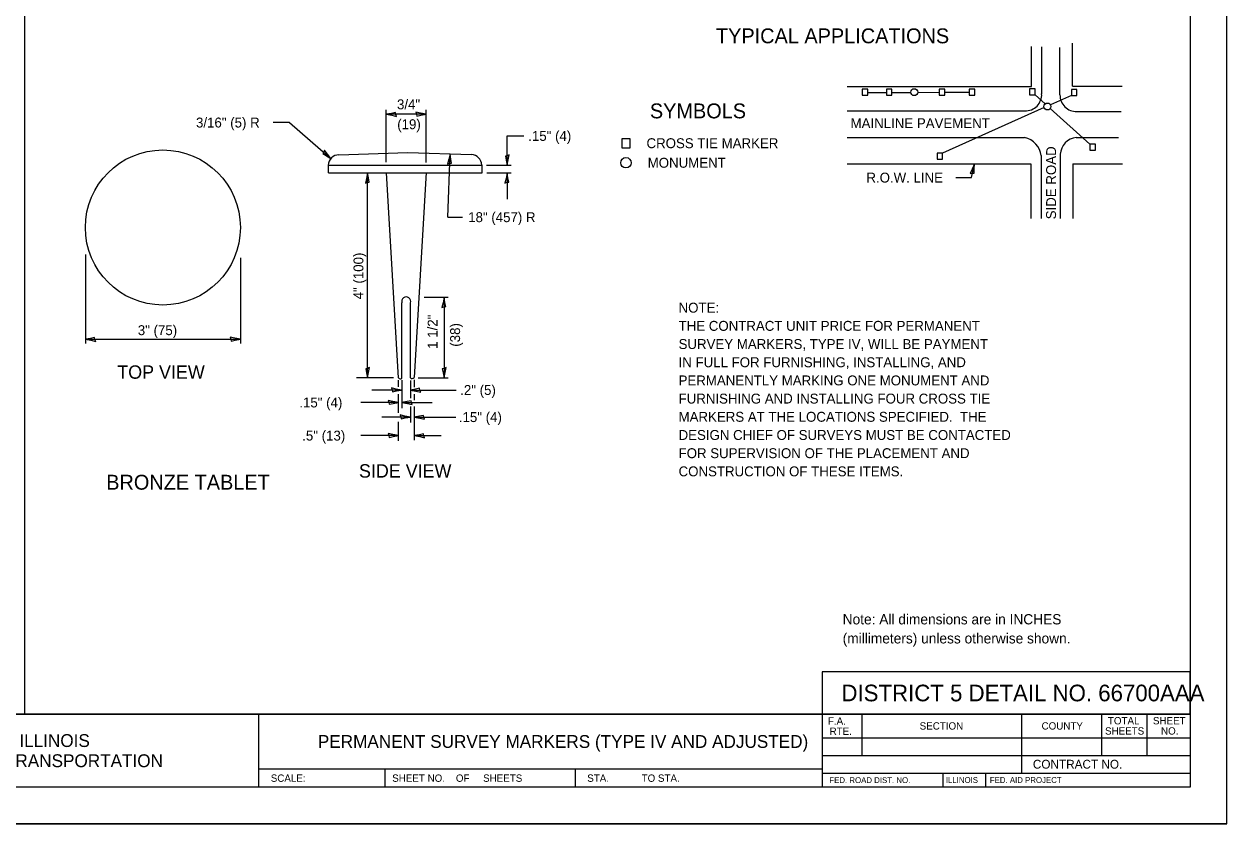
# Model space of a CAD drawing. Extents: x 99865 to 100545, y 101244 to 101684.
# Drawn here: x 100216.2 to 100544.7, y 101244.2 to 101462.5 of the extents above; entities that cross this region are included whole.
import ezdxf

# ---------------------------------------------------------------- set-up
doc = ezdxf.new("R2010")
doc.units = 0
for name, color, linetype in [('Design_PR_Roadway Dimensions', 7, 'Continuous'), ('Design_PR_Roadway Notes', 7, 'Continuous'), ('Level 10', 7, 'Continuous'), ('Level 29', 7, 'Continuous'), ('Level 43', 7, 'Continuous'), ('Level 6', 7, 'Continuous'), ('Sheets_50 Reference Boundary', 7, 'Continuous'), ('Sheets_General Details', 7, 'Continuous'), ('Sheets_Printer Plotting Border', 7, 'Continuous')]:
    doc.layers.add(name, color=color, linetype=linetype)

msp = doc.modelspace()

# ---------------------------------------------------------------- linework, layer by layer
at = {"layer": 'Design_PR_Roadway Notes'}
msp.add_lwpolyline([(100470.61, 101420.57), (100474.94, 101420.57), (100475.71, 101424.33)], dxfattribs=at)
msp.add_lwpolyline([(100474.57, 101421.69), (100475.14, 101421.8), (100475.67, 101421.78), (100475.67, 101422.9), (100475.71, 101424.33), (100475.14, 101422.91)], close=True, dxfattribs=at)
at = {"layer": 'Level 10'}
for p, q in [((100446.6, 101443.77), (100451.62, 101443.8)), ((100453.22, 101443.8), (100458.35, 101443.83)), ((100460.19, 101443.84), (100466.1, 101443.87)), ((100467.63, 101443.87), (100474.33, 101443.91)), ((100492.31, 101443.15), (100495.04, 101440.7)), ((100502.24, 101443.02), (100496.47, 101440.43)), ((100494.76, 101439.67), (100467.01, 101427.24)), ((100496.43, 101439.44), (100507.27, 101429.69)), ((100302.13, 101426.83), (100321, 101427.44)), ((100321, 101427.44), (100338.34, 101426.87)), ((100299.27, 101423.96), (100341.2, 101423.96)), ((100299.27, 101423.96), (100299.27, 101421.88)), ((100341.2, 101423.96), (100341.2, 101421.88)), ((100299.32, 101421.88), (100341.27, 101421.88)), ((100315.12, 101421.91), (100318.4, 101365.9)), ((100325.98, 101422), (100322.7, 101365.99)), ((100319.38, 101365.82), (100319.38, 101386.37)), ((100321.74, 101365.9), (100321.74, 101386.37))]:
    msp.add_line(p, q, dxfattribs=at)
for points in [[(100445.08, 101444.72), (100445.08, 101443.09), (100446.58, 101443.09), (100446.58, 101444.72)], [(100451.68, 101444.72), (100451.68, 101443.09), (100453.17, 101443.09), (100453.17, 101444.72)], [(100466.13, 101444.75), (100466.13, 101443.12), (100467.63, 101443.12), (100467.63, 101444.75)], [(100474.32, 101444.75), (100474.32, 101443.12), (100475.82, 101443.12), (100475.82, 101444.75)], [(100490.81, 101444.78), (100490.81, 101443.15), (100492.31, 101443.15), (100492.31, 101444.78)], [(100502.24, 101444.65), (100502.24, 101443.02), (100503.73, 101443.02), (100503.73, 101444.65)], [(100379.46, 101431.19), (100379.46, 101428.74), (100381.7, 101428.74), (100381.7, 101431.19)], [(100507.27, 101429.69), (100507.27, 101428.06), (100508.76, 101428.06), (100508.76, 101429.69)], [(100465.52, 101427.24), (100465.52, 101425.61), (100467.01, 101425.61), (100467.01, 101427.24)]]:
    msp.add_lwpolyline(points, close=True, dxfattribs=at)
for centre, radius in [((100459.31, 101443.89), 0.944), ((100495.66, 101439.98), 0.944), ((100254.1, 101406.96), 21.16), ((100380.57, 101424.62), 1.42)]:
    msp.add_circle(centre, radius, dxfattribs=at)
for centre, radius, start, end in [((100302.27, 101423.83), 3, 92.762, 177.4853), ((100338.2, 101423.87), 3, 2.5147, 87.238), ((100320.56, 101386.76), 1.24, 341.6513, 198.3491), ((100318.93, 101366.33), 0.682, 219.5358, 311.5426), ((100322.17, 101366.43), 0.682, 228.4574, 320.4642)]:
    msp.add_arc(centre, radius, start, end, dxfattribs=at)
at = {"layer": 'Level 29'}
for p, q in [((100494.1, 101443.45), (100494.1, 101456.28)), ((100499.09, 101443.21), (100499.09, 101456.06)), ((100440.98, 101438.81), (100489.52, 101438.81)), ((100503.74, 101438.61), (100515.85, 101438.61)), ((100440.98, 101431.51), (100489.42, 101431.51)), ((100503.52, 101431.49), (100515.05, 101431.49)), ((100494, 101426.57), (100494, 101409.42)), ((100499.19, 101426.95), (100499.19, 101409.42))]:
    msp.add_line(p, q, dxfattribs=at)
for centre, radius, start, end in [((100489.69, 101443.21), 4.41, 267.8292, 3.1012), ((100503.57, 101443.09), 4.48, 178.5293, 272.1287), ((100488.05, 101425.65), 6.02, 8.8251, 76.8485), ((100503.93, 101426.76), 4.75, 94.9352, 177.794)]:
    msp.add_arc(centre, radius, start, end, dxfattribs=at)
at = {"layer": 'Level 43'}
for p, q in [((100315.12, 101424.79), (100315.12, 101439.06)), ((100325.98, 101437.86), (100315.12, 101437.86)), ((100325.98, 101424.66), (100325.98, 101439.06)), ((100288.71, 101435.66), (100284.18, 101435.66)), ((100288.71, 101435.66), (100300.01, 101425.8)), ((100348.1, 101423.96), (100348.1, 101431.95)), ((100348.1, 101431.95), (100352.72, 101431.95)), ((100331.96, 101409.77), (100332.53, 101427.06)), ((100342.49, 101423.96), (100349.23, 101423.96)), ((100309.98, 101365.9), (100309.98, 101421.88)), ((100342.55, 101421.88), (100349.23, 101421.88)), ((100348.1, 101421.88), (100348.1, 101414.7)), ((100331.96, 101409.77), (100335.93, 101409.77)), ((100232.94, 101399.58), (100232.94, 101375.32)), ((100275.27, 101398.67), (100275.27, 101375.32)), ((100325.45, 101387.94), (100332.01, 101387.94)), ((100330.88, 101387.94), (100330.88, 101365.9)), ((100232.94, 101376.45), (100275.27, 101376.45)), ((100317.06, 101365.9), (100306.96, 101365.9)), ((100318.4, 101365.27), (100318.4, 101363.47)), ((100319.38, 101365.27), (100319.38, 101357.64)), ((100321.74, 101365.22), (100321.74, 101360.35)), ((100322.7, 101365.34), (100322.7, 101363.39)), ((100323.79, 101365.9), (100332.01, 101365.9)), ((100319.31, 101362.6), (100311.16, 101362.6)), ((100318.4, 101361.43), (100318.4, 101356.41)), ((100319.31, 101362.6), (100319.4, 101362.6)), ((100321.71, 101362.6), (100334.15, 101362.6)), ((100322.7, 101361.48), (100322.7, 101359.81)), ((100318.41, 101359.2), (100308.15, 101359.2)), ((100319.36, 101359.2), (100327.67, 101359.2)), ((100321.74, 101358.11), (100321.74, 101353.7)), ((100322.7, 101358.11), (100322.7, 101348.9)), ((100321.71, 101355.21), (100313.9, 101355.21)), ((100318.4, 101353.96), (100318.4, 101348.7)), ((100321.71, 101355.21), (100321.78, 101355.21)), ((100322.77, 101355.21), (100334.06, 101355.21)), ((100318.41, 101350.16), (100308.15, 101350.16)), ((100322.73, 101350.16), (100330.14, 101350.16))]:
    msp.add_line(p, q, dxfattribs=at)
for points in [[(100317.94, 101437.27), (100317.71, 101437.81), (100317.63, 101438.33), (100316.53, 101438.1), (100315.12, 101437.86), (100316.63, 101437.58)], [(100323.16, 101438.45), (100323.39, 101437.9), (100323.48, 101437.38), (100324.57, 101437.61), (100325.98, 101437.86), (100324.48, 101438.13)], [(100298.27, 101428.1), (100298.09, 101427.54), (100297.81, 101427.09), (100298.79, 101426.55), (100300.01, 101425.8), (100299.06, 101427)], [(100331.85, 101424.26), (100332.4, 101424.48), (100332.92, 101424.55), (100332.73, 101425.64), (100332.53, 101427.06), (100332.21, 101425.57)], [(100348.69, 101426.78), (100348.15, 101426.55), (100347.63, 101426.46), (100347.85, 101425.37), (100348.1, 101423.96), (100348.37, 101425.47)], [(100309.39, 101419.06), (100309.94, 101419.29), (100310.45, 101419.37), (100310.23, 101420.47), (100309.98, 101421.88), (100309.71, 101420.37)], [(100347.51, 101419.06), (100348.05, 101419.29), (100348.57, 101419.37), (100348.34, 101420.47), (100348.1, 101421.88), (100347.83, 101420.37)], [(100330.29, 101385.12), (100330.83, 101385.35), (100331.35, 101385.44), (100331.12, 101386.53), (100330.88, 101387.94), (100330.61, 101386.43)], [(100235.76, 101375.86), (100235.53, 101376.4), (100235.44, 101376.92), (100234.35, 101376.69), (100232.94, 101376.45), (100234.44, 101376.18)], [(100272.45, 101377.04), (100272.68, 101376.5), (100272.77, 101375.98), (100273.86, 101376.21), (100275.27, 101376.45), (100273.76, 101376.72)], [(100310.57, 101368.72), (100310.03, 101368.49), (100309.51, 101368.4), (100309.74, 101367.31), (100309.98, 101365.9), (100310.26, 101367.4)], [(100331.47, 101368.72), (100330.93, 101368.49), (100330.41, 101368.4), (100330.63, 101367.31), (100330.88, 101365.9), (100331.15, 101367.4)], [(100316.49, 101363.19), (100316.72, 101362.65), (100316.81, 101362.13), (100317.9, 101362.36), (100319.31, 101362.6), (100317.81, 101362.87)], [(100324.53, 101362.01), (100324.3, 101362.55), (100324.21, 101363.07), (100323.12, 101362.85), (100321.71, 101362.6), (100323.21, 101362.33)], [(100315.59, 101359.79), (100315.82, 101359.25), (100315.91, 101358.73), (100317, 101358.96), (100318.41, 101359.2), (100316.91, 101359.48)], [(100322.19, 101358.61), (100321.96, 101359.16), (100321.87, 101359.68), (100320.78, 101359.45), (100319.36, 101359.2), (100320.87, 101358.93)], [(100318.89, 101355.8), (100319.12, 101355.26), (100319.21, 101354.74), (100320.3, 101354.97), (100321.71, 101355.21), (100320.21, 101355.48)], [(100325.59, 101354.62), (100325.36, 101355.16), (100325.27, 101355.68), (100324.18, 101355.45), (100322.77, 101355.21), (100324.27, 101354.94)], [(100315.59, 101350.75), (100315.82, 101350.21), (100315.91, 101349.69), (100317, 101349.92), (100318.41, 101350.16), (100316.91, 101350.43)], [(100325.55, 101349.57), (100325.32, 101350.11), (100325.23, 101350.63), (100324.14, 101350.4), (100322.73, 101350.16), (100324.24, 101349.89)]]:
    msp.add_lwpolyline(points, close=True, dxfattribs=at)
at = {"layer": 'Level 6'}
for p, q in [((100491.29, 101445.48), (100491.29, 101456.32)), ((100502.51, 101445.51), (100502.51, 101457.26)), ((100440.98, 101445.48), (100491.29, 101445.48)), ((100502.51, 101445.51), (100516.11, 101445.51)), ((100440.98, 101424.33), (100491.16, 101424.33)), ((100491.16, 101424.33), (100491.16, 101409.42)), ((100502.57, 101424.35), (100516.15, 101424.35)), ((100502.57, 101424.35), (100502.57, 101409.42))]:
    msp.add_line(p, q, dxfattribs=at)
at = {"layer": 'Sheets_50 Reference Boundary'}
msp.add_lwpolyline([(99904.69, 101674.18), (100534.69, 101674.18), (100534.69, 101274.18), (99904.69, 101274.18)], close=True, dxfattribs=at)
at = {"layer": 'Sheets_General Details'}
for p, q in [((100544.69, 101244.18), (100544.69, 101684.18)), ((100216.3, 101674.18), (100216.3, 101274.18)), ((99904.69, 101274.18), (100534.69, 101274.18)), ((100280.18, 101274.18), (100280.18, 101254.18)), ((100434.18, 101274.18), (100434.18, 101254.18)), ((100444.98, 101274.18), (100444.98, 101262.88)), ((100488.58, 101274.18), (100488.58, 101258.08)), ((100510.42, 101274.18), (100510.42, 101262.88)), ((100522.84, 101274.18), (100522.84, 101262.88)), ((100434.18, 101267.68), (100534.69, 101267.68)), ((100434.18, 101262.88), (100534.69, 101262.88)), ((100280.18, 101259.18), (100434.18, 101259.18)), ((100314.69, 101259.18), (100314.69, 101254.18)), ((100366.69, 101259.18), (100366.69, 101254.18)), ((100434.18, 101258.08), (100534.69, 101258.08)), ((100467.12, 101258.08), (100467.12, 101254.18)), ((100478.72, 101258.08), (100478.72, 101254.18)), ((100544.69, 101244.18), (99864.69, 101244.18))]:
    msp.add_line(p, q, dxfattribs=at)
for points in [[(99904.69, 101674.18), (100534.69, 101674.18), (100534.69, 101254.18), (99904.69, 101254.18)], [(100434.18, 101274.18), (100534.69, 101274.18), (100534.69, 101285.67), (100434.18, 101285.67)]]:
    msp.add_lwpolyline(points, close=True, dxfattribs=at)
at = {"layer": 'Sheets_Printer Plotting Border'}
msp.add_lwpolyline([(99864.69, 101244.18), (100544.69, 101244.18), (100544.69, 101684.18), (99864.69, 101684.18)], close=True, dxfattribs=at)

# ---------------------------------------------------------------- texts
at = {"layer": 'Design_PR_Roadway Dimensions'}
for s, height, p in [('3/4"', 2.708, (100318.04, 101439.21)), ('3/16" (5) R', 2.7075, (100263.15, 101434.25)), ('(19)', 2.708, (100318.1, 101433.79)), ('.15" (4)', 2.708, (100353.88, 101430.6)), ('18" (457) R', 2.7075, (100337.48, 101408.42)), ('3" (75)', 2.708, (100247.25, 101377.58)), ('.2" (5)', 2.708, (100335.3, 101361.25)), ('.15" (4)', 2.708, (100291.36, 101357.85)), ('.15" (4)', 2.708, (100334.93, 101353.86)), ('.5" (13)', 2.708, (100292.15, 101348.81))]:
    msp.add_text(s, height=height, dxfattribs=at).set_placement(p)
for s, p in [('4" (100)', (100308.86, 101387.35)), ('1 1/2"', (100329.11, 101373.84)), ('(38)', (100335.26, 101374.42))]:
    msp.add_text(s, height=2.708, rotation=90, dxfattribs=at).set_placement(p)
at = {"layer": 'Design_PR_Roadway Notes'}
for s, height, p in [('TYPICAL APPLICATIONS', 4.0613, (100405.15, 101457.23)), ('SYMBOLS', 4.061, (100387.1, 101436.75)), ('MAINLINE PAVEMENT', 2.7075, (100441.91, 101434.07)), ('CROSS TIE MARKER', 2.7075, (100386.18, 101428.61)), ('MONUMENT', 2.708, (100386.5, 101423.27)), ('R.O.W. LINE', 2.7075, (100446.23, 101419.22)), ('NOTE:', 2.708, (100394.94, 101383.72)), ('THE CONTRACT UNIT PRICE FOR PERMANENT', 2.7075, (100394.94, 101378.76)), ('SURVEY MARKERS, TYPE IV, WILL BE PAYMENT', 2.7075, (100394.94, 101373.8)), ('IN FULL FOR FURNISHING, INSTALLING, AND', 2.7075, (100394.94, 101368.83)), ('TOP VIEW', 3.655, (100241.64, 101365.68)), ('PERMANENTLY MARKING ONE MONUMENT AND', 2.7075, (100394.94, 101363.87)), ('FURNISHING AND INSTALLING FOUR CROSS TIE', 2.7075, (100394.94, 101358.91)), ('MARKERS AT THE LOCATIONS SPECIFIED.  THE', 2.7075, (100394.94, 101353.94)), ('DESIGN CHIEF OF SURVEYS MUST BE CONTACTED', 2.7075, (100394.94, 101348.98)), ('FOR SUPERVISION OF THE PLACEMENT AND', 2.7075, (100394.94, 101344.01)), ('SIDE VIEW', 3.655, (100307.65, 101338.7)), ('CONSTRUCTION OF THESE ITEMS.', 2.7075, (100394.94, 101339.05)), ('BRONZE TABLET', 4.0613, (100238.63, 101335.41))]:
    msp.add_text(s, height=height, dxfattribs=at).set_placement(p)
msp.add_text('SIDE ROAD', height=2.708, rotation=90, dxfattribs=at).set_placement((100498.02, 101409.19))
at = {"layer": 'Sheets_General Details'}
for s, height, p in [('Note: All dimensions are in INCHES', 2.8003, (100439.75, 101298.64)), ('(millimeters) unless otherwise shown.', 2.8003, (100439.75, 101293.44)), ('DISTRICT 5 DETAIL NO. 66700AAA', 4.5381, (100439.41, 101277.65)), ('F.A. ', 2, (100435.72, 101271.28)), ('SECTION', 2, (100460.78, 101269.93)), ('COUNTY', 2, (100494.07, 101269.93)), ('TOTAL', 2, (100512.19, 101271.35)), ('SHEET', 2, (100524.48, 101271.35)), ('STATE OF ILLINOIS', 3.5, (100190.72, 101265.18)), ('  PERMANENT SURVEY MARKERS (TYPE IV AND ADJUSTED) ', 3.5, (100293.82, 101264.93)), ('RTE.', 2, (100436.18, 101268.48)), ('SHEETS', 2, (100511.4, 101268.56)), ('NO.', 2, (100526.69, 101268.56)), ('DEPARTMENT OF TRANSPORTATION', 3.5, (100169.62, 101259.68)), ('CONTRACT NO.      ', 2.4, (100491.69, 101259.28)), ('SCALE:          ', 2, (100283.56, 101255.68)), ('SHEET NO.    OF     SHEETS', 2, (100316.73, 101255.68)), ('STA.            TO STA.            ', 2, (100369.99, 101255.68)), ('FED. ROAD DIST. NO.  ', 1.6, (100436.11, 101255.33)), ('ILLINOIS', 1.6, (100467.91, 101255.37)), ('FED. AID PROJECT', 1.6, (100479.94, 101255.37))]:
    msp.add_text(s, height=height, dxfattribs=at).set_placement(p)

doc.saveas('drawing.dxf')
